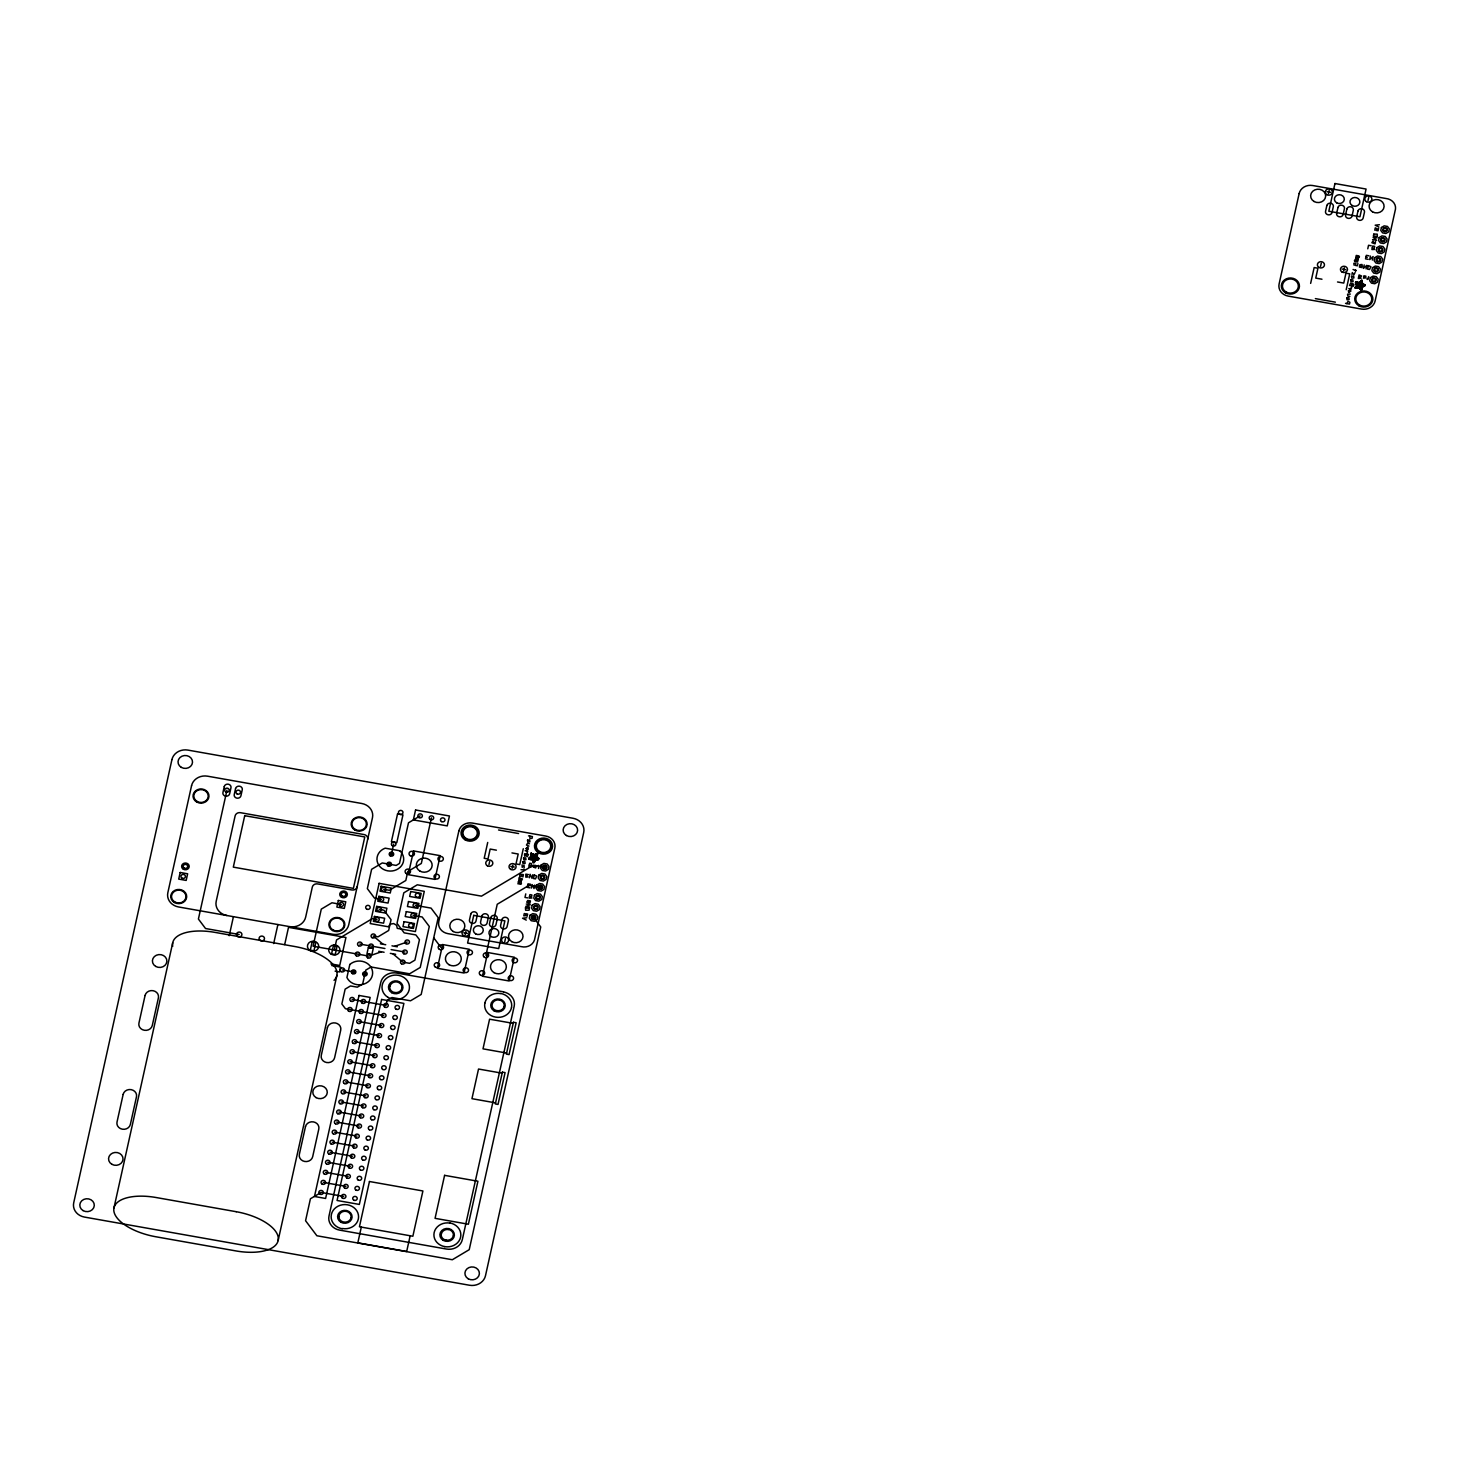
<?xml version="1.0" encoding="UTF-8"?>
<svg xmlns="http://www.w3.org/2000/svg" width="1469" height="1469" viewBox="0 0 1469 1469"><rect width="100%" height="100%" fill="white"/><g stroke="black" fill="none" stroke-linecap="round" stroke-linejoin="round"><path stroke-width="1.5" d="M338.898 1216.791L339.027 1215.689A6.06 5.38 0.4 0 1 346.151 1211.356M389.891 986.195L389.762 987.297A5.913 5.27 0.4 0 0 393.453 992.218L394.647 992.53M528.748 859.236L529.189 858.061L529.097 859.292M529.832 857.529L529.262 859.328L529.942 857.4M530.254 857.198L529.593 859.383L530.327 857.143M530.695 854.352L530.952 853.177L530.658 854.205M529.942 859.438L530.658 856.978L529.832 859.42M530.915 855.729L531.282 853.25M531.227 856.831L530.438 859.53L531.319 856.831M531.301 856.409L531.925 853.581M531.594 856.666L532.237 853.746M531.925 856.849L532.421 853.82M532.88 854.058L531.668 859.585L532.898 854.058L532.219 857.786M532.311 858.208L532.219 859.402M532.421 859.292L532.659 858.171M533.155 856.041L533.504 854.444L533.339 856.207M533.449 856.298L533.798 854.756M533.945 858.061L534.716 854.572M533.339 862.321L533.981 859.42M535.267 856.06L535.708 854.04L534.936 856.17M534.404 862.211L535.285 858.263M535.487 857.749L536.295 853.801M535.285 859.181L534.606 861.899M535.726 859.549L537.066 853.471L535.102 861.109M536.919 856.519L537.599 853.452M537.764 857.419L537.232 859.787L537.801 857.437M538.499 858.08L538.131 859.696L538.664 858.227M1355.501 282.838L1355.41 282.672M1355.758 283.315L1356.071 281.919L1355.832 283.499M1355.997 283.774L1356.401 281.975M1356.254 284.233L1356.732 282.03M1355.758 286.584L1355.373 288.255L1356.254 285.831M1356.493 285.592L1356.438 288.163M1356.677 284.711L1357.246 282.121M1357.154 288.071L1358.403 282.434M1358.733 282.617L1357.356 288.053L1358.88 282.727M1358.072 287.906L1358.439 286.29L1357.999 287.924M1359.174 283.076L1358.917 284.178L1359.027 282.874M1358.623 286.253L1358.274 287.832L1358.843 286.161M1358.494 285.72L1360.019 281.607M1359.798 281.846L1359.082 284.288L1359.615 282.03M1360.496 283.462L1361.102 280.744L1360.202 283.756M1359.963 285.739L1360.423 284.582L1359.431 288.493M1359.798 288.879L1360.9 285.5M1360.643 285.059L1361.708 280.304L1360.551 286.29M1361.726 284.141L1362.296 281.387M1361.579 286.382L1361.781 285.463M1361.708 285.059L1362.112 283.994M1362.479 283.921L1361.102 290.146L1362.644 283.903M1362.002 286.859L1361.267 290.219L1362.957 283.939M1363.507 286.547L1364.003 284.325L1363.654 286.492M113.958 1207.94L172.718 942.786M226.96 790.175L198.407 919.043L205.531 928.518L239.19 934.486M229.219 935.698L233.424 916.674M273.675 943.575L277.898 924.552M284.692 944.567L288.512 927.343L345.931 937.497L339.725 965.482L330.892 963.921M334.326 949.984L336.548 939.94L372.355 918.621L376.982 919.447M278.137 1240.534L336.897 975.379M391.452 854.15L393.674 844.087M431.427 817.866L421.328 863.46L407.794 871.521L405.811 880.5L389.358 890.287L383.666 889.278M361.319 1227.111L357.83 1242.847L406.674 1251.496L410.163 1235.76M465.214 934.688L465.912 931.548M487.708 842.453L484.201 858.282L487.983 858.961L490.169 849.064L496.393 850.165M488.938 864.708L489.636 861.568M485.927 955.291L497.238 904.261L529.042 885.33L540.28 887.313M512.204 868.308L512.901 865.168M511.487 1007.624L511.469 1007.716A13.478 11.991 0.4 0 1 495.641 1017.136L495.494 1017.117A13.478 11.991 0.4 0 1 484.899 1002.996L484.899 1002.923M523.276 848.751L519.769 864.58L516.005 863.919L518.19 854.022L511.965 852.92M504.748 941.684L505.446 938.544M522.064 864.874L522.211 867.334L524.047 865.223L524.176 867.683M525.645 848.733L528.014 847.319L528.271 849.211L526.82 849.559L527.353 847.209M529.813 836.1L529.942 838.56L532.053 838.322L532.439 836.577L528.491 835.861M526.122 855.876L527.298 856.702L528.491 854.462L524.525 853.764L524.672 856.225L526.508 854.113M523.625 870.217L523.882 869.042M527.463 852.901L526.526 850.918M522.891 877.011L523.423 874.661L521.44 874.312L521.715 876.185L519.604 876.424L520.118 874.092M528.73 858.41L529.171 858.061M528.913 859.255L529.556 857.731M530.786 855.087L531.135 853.195L530.933 855.821M530.144 859.475L531.007 856.868M531.521 853.36L531.374 856.519M530.731 859.585L532.09 853.654M531.043 859.604L532.366 853.801M531.356 859.622L532.714 853.966M532.421 860.43L532.861 858.135M532.623 860.944L533.284 857.951M533.596 856.5L533.706 854.646M532.843 861.367L533.945 854.995M525.773 893.886L524.984 897.412L527.628 897.871M529.336 877.801L530.107 874.275L531.962 878.278L532.751 874.753M533.045 861.789L534.624 854.627M533.265 862.211L533.688 858.998M534.165 858.171L535.01 854.334M533.504 862.615L535.102 856.758M534.551 856.519L535.322 854.187M533.798 862.744L534.845 858.061M534.936 857.602L536.056 853.893M534.147 862.615L535.138 858.227M535.781 857.896L536.736 853.599M536.001 859.696L537.415 853.397L536.112 859.714M536.35 859.769L537.287 857.143M537.121 856.243L537.727 853.544M536.956 859.806L537.525 857.272M531.374 888.084L532.164 884.577L534.018 888.561L534.789 885.036M537.599 859.751L538.076 857.676M528.84 901.856L528.583 903.031L526.728 902.095L527.775 900.46L530.419 900.919L529.887 903.27M537.929 859.714L538.333 857.914M538.554 859.659L538.958 858.502M527.077 916.399L527.61 914.067L525.627 913.7L525.884 915.591L523.79 915.83L524.304 913.479M538.535 865.406L538.535 868.473M1328.49 193.596L1329.17 190.456M1310.642 283.388L1314.149 267.56L1317.932 268.221L1315.747 278.118L1321.971 279.22M1320.576 266.366L1321.274 263.226M1343.621 270.975L1344.319 267.835M1346.21 289.687L1349.717 273.858L1345.953 273.179L1343.749 283.076L1337.524 281.975M1368.006 200.592L1368.704 197.452M1348.395 290.495L1348.652 292.386L1351.021 290.972L1349.827 290.146L1349.313 292.496M1351.957 274.372L1352.343 272.61L1353.941 274.721L1355.116 272.481M1346.853 303.606L1348.028 301.365L1349.882 302.302L1349.497 304.065L1345.531 303.367M1351.48 285.831L1352.655 283.59L1353.849 284.417L1353.463 286.18L1349.497 285.482L1350.672 283.242L1351.866 284.068M1351.847 287.263L1350.14 288.787M1355.428 271.141L1355.685 269.965M1357.907 263.428L1357.393 265.779L1355.41 265.43L1355.942 263.08L1353.83 263.318L1354.087 265.191M1355.63 283.095L1355.74 281.864M1355.446 287.043L1355.116 288.181L1355.814 286.437M1356.052 283.921L1356.915 282.066L1356.548 284.6M1356.805 284.821L1357.429 282.158M1357.062 284.949L1357.613 282.195M1356.383 288.163L1357.815 282.232L1356.713 288.126M1357.044 288.089L1358.586 282.525M1357.687 288.016L1358.788 284.784M1358.715 287.575L1360.404 281.295M1359.211 288.126L1360.79 280.965M1364.205 264.879L1363.416 268.405L1366.831 265.356L1366.06 268.882M1367.768 248.812L1368.539 245.286L1371.183 245.745M1359.688 288.769L1359.927 286.29M1360.331 285.849L1361.543 280.359M1360.753 285.463L1360.459 289.54M1360.845 285.004L1361.965 280.34M1360.716 289.779L1361.598 285.519M1360.955 290.017L1362.406 282.232M1361.598 290.183L1362.204 287.428M1362.369 286.675L1363.177 283.994M1362.681 286.694L1363.379 284.031M1362.993 286.657L1363.82 284.252L1363.324 286.602M1370.467 256.065L1369.696 259.591L1373.111 256.542L1372.34 260.068M1364.003 286.345L1364.701 284.655M1373.992 242.477L1372.946 241.063L1371.881 242.716L1375.057 243.872L1375.572 241.54M1378.583 228.429L1378.051 230.78L1376.086 230.431L1377.132 228.778L1375.278 227.842L1374.764 230.192M1367.419 279.477L1368.722 276.649M1355.74 257.791L1359.431 256.598L1358.366 258.25L1355.74 257.791L1356.254 255.441L1358.898 255.9M420.134 815.864L408.492 822.805L399.476 863.441L396.171 865.425L382.271 862.964L371.62 869.299L367.342 888.616L374.485 898.11L381.444 899.34M1374.286 248.132L1374.672 246.37L1372.707 246.021L1371.917 249.546L1374.69 249.418L1372.303 247.784M1354.914 261.482L1358.072 259.609L1357.558 261.959L1354.381 260.784L1355.428 259.132L1358.072 259.609M1362.02 267.56L1359.394 267.083L1359.908 264.732L1362.02 264.493L1362.277 266.385L1360.973 266.146M1360.68 277.053L1361.598 276.007L1359.082 274.942L1358.311 278.467L1361.065 278.357L1358.696 276.705M520.981 869.74L524.415 869.74M531.264 865.351L531.649 863.588L529.685 863.239L528.895 866.765L531.668 866.637L529.281 865.002M519.292 877.783L518.777 880.133L521.422 880.592L522.468 878.958L519.292 877.783L521.422 880.592M518.484 881.492L517.951 883.842L521.385 883.824L521.109 881.951L518.484 881.492L520.595 884.301M531.521 896.733L531.907 894.97L529.923 894.621L529.152 898.147L531.925 898.018L529.538 896.384M394.647 946.311L407.188 941.996M381.407 951.783L368.848 956.099L313.081 946.22L321.289 909.127L331.939 902.774L341.322 904.445M1327.058 191.723L1330.602 192.347M1379.391 224.72L1375.186 225.198L1378.877 227.071M1377.059 237.941L1373.093 237.243L1376.545 240.292L1372.579 239.594M1368.943 255.808L1366.317 255.331L1365.527 258.856L1368.172 259.334M1365.931 257.093L1367.235 257.332M1356.218 270.663L1353.041 269.488M1342.207 269.084L1345.733 269.708M1365.619 277.329L1363.636 276.98L1363.911 275.805L1365.876 276.154L1365.491 277.916L1363.379 278.155M1366.886 278.779L1368.208 279M1348.817 288.567L1351.462 289.026M1350.342 294.075L1347.569 294.204L1347.844 296.077L1349.809 296.426M1315.361 298.611L1335.358 302.155M498.56 829.985L518.575 833.529M529.483 843.739L527.518 843.39L526.453 845.042L528.969 846.089M525.204 850.68L527.848 851.139M544.724 867.206L533.431 865.204L481.483 896.145L417.306 884.797L403.791 892.84L397.016 923.358L404.159 932.852L415.874 934.927L419.455 939.683L414.919 960.138L409.594 963.315L402.745 962.103L392.976 953.84M535.965 866.783L533.192 866.912L535.689 867.959L535.561 865.498M510.79 866.416L514.315 867.041M526.875 875.542L527.94 876.938L525.829 877.177L525.829 874.128L528.454 874.606M530.64 884.301L527.995 883.824L527.224 887.349L529.85 887.827M527.61 885.587L528.932 885.825M526.288 904.041L530.254 904.739L525.773 906.391L529.74 907.089M526.783 917.758L522.56 918.235L526.269 920.108M415.323 905.326L431.06 908.117L438.203 917.611L421.181 994.458L410.53 1000.793L391.984 997.524L387.1 1000.426L385.98 1005.439L352.101 999.453M379.204 909.384L383.923 910.229L391.066 919.704L388.661 930.483L378.029 936.836L373.31 935.992L383.078 944.273M413.101 915.389L422.172 916.987L429.297 926.48L420.226 967.465L409.576 973.8L371.069 966.988L365.744 970.146L362.678 984.01L357.353 987.168L350.467 985.956L345.142 989.133L341.855 1003.97L345.435 1008.707L383.758 1015.501M463.8 932.797L467.326 933.421M380.416 943.796L385.741 944.732M391.966 945.834L397.309 946.789M359.795 944.053L384.915 948.497M391.14 949.598L404.967 952.041M378.745 951.306L384.088 952.261M390.313 953.363L395.638 954.299M503.5 991.814L396.593 973.029A13.478 11.991 0.4 0 0 380.765 982.449L329.001 1216.038A13.478 11.991 0.4 0 0 339.614 1230.122L446.484 1249.054A13.478 11.991 0.4 0 0 462.313 1239.634L514.223 1006.081A13.717 12.211 0.4 0 0 503.463 991.924M500.745 993.448L500.837 993.466A13.717 12.211 0.4 0 1 511.506 1007.587M331.737 965.555L340.624 967.135L339.559 971.945L335.116 971.156M342.314 969.926L353.607 971.927M513.195 1023.36L489.581 1019.192L483.007 1048.848L506.621 1053.034M358.95 1021.543L381.536 1025.546M356.71 1031.605L379.314 1035.608M354.488 1041.65L377.074 1045.653M502.141 1073.196L478.527 1069.028L471.953 1098.683L495.567 1102.87M352.266 1051.712L374.852 1055.697M350.026 1061.756L372.63 1065.759M347.804 1071.819L370.39 1075.804M345.582 1081.863L368.168 1085.866M343.342 1091.908L365.946 1095.911M341.12 1101.97L363.706 1105.973M338.898 1112.015L361.484 1116.018M336.676 1122.077L359.262 1126.062M334.436 1132.122L357.022 1136.125M332.214 1142.184L354.8 1146.169M329.992 1152.229L352.578 1156.232M327.752 1162.273L350.356 1166.276M325.53 1172.335L348.116 1176.338M323.309 1182.38L345.894 1186.383M343.673 1196.427L321.068 1192.442L310.418 1198.777L305.57 1220.721L316.882 1235.76L452.323 1259.741L469.217 1249.678L540.739 926.957L533.596 917.464M342.35 1228.506L342.442 1228.525A13.478 11.991 0.4 0 0 358.307 1219.105L358.344 1219.013A13.717 12.211 0.4 0 0 347.382 1204.782A13.717 12.211 0.4 0 0 331.388 1214.477A13.717 12.211 0.4 0 0 342.204 1228.782M444.648 1246.612L444.74 1246.63A13.478 11.991 0.4 0 0 460.605 1237.21L460.623 1237.118A13.717 12.211 0.4 0 0 450.028 1222.961M496.944 1010.635L495.732 1010.305A5.913 5.27 0.4 0 1 492.042 1005.402L492.17 1004.3A6.06 5.38 0.4 0 1 499.295 999.967M446.08 1240.13L444.887 1239.799M433.722 937.828L440.865 947.303M289.687 926.645A13.607 12.101 0.4 0 0 305.662 917.133L312.309 887.092A4.536 4.04 0.4 0 1 317.635 883.916L351.844 889.975A4.536 4.04 0.4 0 0 357.151 886.799M226.905 915.518A13.607 12.101 0.4 0 1 216.2 901.287L235.132 815.846A4.536 4.04 0.4 0 1 240.457 812.688L364.11 834.576A4.536 4.04 0.4 0 1 367.691 839.313M334.051 980.337A43.06 19.262 12.5 0 0 294.957 946.55L214.915 932.374A43.06 19.262 12.5 0 0 172.699 946.311M401.882 988.306A6.06 5.38 0.4 0 1 394.794 992.53M390.001 986.176A6.06 5.38 0.4 0 1 397.089 981.953A6.317 5.619 0.4 0 1 401.937 988.196M453.315 1235.906A6.06 5.38 0.4 0 1 446.227 1240.13M448.522 1229.553A6.06 5.38 0.4 0 0 441.435 1233.776L441.196 1234.896A5.913 5.27 0.4 0 0 444.868 1239.818M448.596 1229.461A6.317 5.619 0.4 0 1 453.352 1235.796M346.298 1211.356A6.317 5.619 0.4 0 1 351.073 1217.691M338.898 1216.791A5.913 5.27 0.4 0 0 342.589 1221.712L343.801 1222.024A6.06 5.38 0.4 0 0 351.018 1217.801M499.442 999.967A6.317 5.619 0.4 0 1 504.216 1006.302M504.161 1006.412A6.06 5.38 0.4 0 1 497.073 1010.635M484.899 1002.996A13.478 11.991 0.4 0 1 500.709 993.577M444.776 1246.63A13.478 11.991 0.4 0 1 434.163 1232.528A13.478 11.991 0.4 0 1 449.991 1223.108M533.192 854.223L532.421 857.694L533.174 854.205M1362.185 280.597L1361.212 284.968L1362.167 280.524M1365.087 284.857L1364.848 286.014L1364.995 284.821M171.928 759.602L73.707 1202.836A13.607 12.101 0.4 0 0 84.412 1217.066L469.511 1285.246A13.607 12.101 0.4 0 0 485.486 1275.735L583.707 832.482A13.607 12.101 0.4 0 0 573.002 818.251L187.885 750.09A13.607 12.101 0.4 0 0 171.928 759.602M123.157 1094.387L117.006 1122.077A6.794 6.06 0.4 0 0 122.368 1129.202A6.794 6.06 0.4 0 0 130.355 1124.446L136.488 1096.737A6.794 6.06 0.4 0 0 131.145 1089.631A6.794 6.06 0.4 0 0 123.157 1094.387M145.082 995.449L138.931 1023.14A6.794 6.06 0.4 0 0 144.293 1030.265A6.794 6.06 0.4 0 0 152.28 1025.509L158.413 997.8A6.794 6.06 0.4 0 0 153.07 990.694A6.794 6.06 0.4 0 0 145.082 995.449M191.558 785.695L167.833 892.73A13.607 12.101 0.4 0 0 178.539 906.961L332.784 934.266A13.607 12.101 0.4 0 0 348.741 924.754L372.465 817.719A13.607 12.101 0.4 0 0 361.76 803.488L207.533 776.183A13.607 12.101 0.4 0 0 191.558 785.695M180.191 872.476L178.722 879.105L186.177 880.427L187.646 873.798L180.191 872.476M224.261 786.594L222.939 792.562A3.415 3.048 0.4 0 0 225.638 796.143A3.415 3.048 0.4 0 0 229.641 793.756L230.964 787.788A3.415 3.048 0.4 0 0 228.283 784.207A3.415 3.048 0.4 0 0 224.261 786.594M235.554 788.596L234.232 794.564A3.415 3.048 0.4 0 0 236.931 798.144A3.415 3.048 0.4 0 0 240.934 795.757L242.256 789.789A3.415 3.048 0.4 0 0 239.576 786.209A3.415 3.048 0.4 0 0 235.554 788.596M244.717 815.681L233.314 867.132L353.386 888.378L364.789 836.944L244.717 815.681M312.199 941.647L310.308 950.168L313.962 950.81L315.835 942.29L312.199 941.647M338.329 900.46L336.86 907.089L344.315 908.411L345.784 901.782L338.329 900.46M333.445 945.412L331.572 953.932L335.207 954.575L337.099 946.054L333.445 945.412M305.479 1126.65L299.345 1154.359A6.794 6.06 0.4 0 0 304.689 1161.465A6.794 6.06 0.4 0 0 312.677 1156.709L318.81 1129.018A6.794 6.06 0.4 0 0 313.466 1121.894A6.794 6.06 0.4 0 0 305.479 1126.65M327.403 1027.712L321.27 1055.421A6.794 6.06 0.4 0 0 326.614 1062.528A6.794 6.06 0.4 0 0 334.601 1057.772L340.735 1030.081A6.794 6.06 0.4 0 0 335.391 1022.957A6.794 6.06 0.4 0 0 327.403 1027.712M349.806 964.49L346.923 977.509A13.368 11.899 0.4 0 0 365.965 983.238A13.368 11.899 0.4 0 0 369.857 965.684A13.368 11.899 0.4 0 0 349.806 964.49M352.725 970.734L352.285 972.717L354.506 973.121L354.947 971.138L352.725 970.734M379.112 883.346L370.206 923.56L388.312 926.774L390.221 924.148L393.674 923.579L396.612 925.286L397.254 928.353L415.378 931.566L424.284 891.352L379.112 883.346M374.43 916.436L373.346 921.357L383.574 923.175L384.658 918.235L374.43 916.436M376.67 906.373L375.568 911.313L385.796 913.112L386.898 908.191L376.67 906.373M378.892 896.329L377.79 901.25L388.036 903.068L389.12 898.128L378.892 896.329M381.114 886.266L380.03 891.206L390.258 893.005L391.342 888.084L381.114 886.266M397.548 813.936L391.415 841.627L396.814 842.582L402.965 814.891L397.548 813.936M368.333 947.615L366.975 953.712L371.877 954.575L373.236 948.478L368.333 947.615M359.024 995.449L314.476 1196.482L325.604 1198.465L370.151 997.414L359.024 995.449M364.018 972.735L363.577 974.718L365.799 975.104L366.24 973.139L364.018 972.735M388.33 863.001L387.889 864.984L390.111 865.388L390.552 863.405L388.33 863.001M390.552 852.956L390.111 854.94L392.352 855.325L392.774 853.342L390.552 852.956M415.562 809.988L413.358 819.904L447.255 825.89L449.441 815.993L415.562 809.988M413.505 850.937L408.253 874.679L434.934 879.398L440.186 855.656L413.505 850.937M381.609 999.453L337.062 1200.485L359.336 1204.433L403.883 1003.4L381.609 999.453M404.067 921.669L402.965 926.608L413.413 928.445L414.497 923.524L404.067 921.669M406.289 911.625L405.187 916.546L415.635 918.4L416.737 913.461L406.289 911.625M408.511 901.562L407.427 906.502L417.857 908.338L418.959 903.417L408.511 901.562M410.751 891.518L409.649 896.439L420.097 898.293L421.181 893.372L410.751 891.518M369.453 1181.517L359.428 1226.78L412.862 1236.237L422.907 1190.973L369.453 1181.517M458.824 831.105L438.772 921.577A11.513 10.246 0.4 0 0 447.843 933.623L521.256 946.624A10.687 9.512 0.4 0 0 534.441 940.087L554.823 848.109A11.513 10.246 0.4 0 0 545.77 836.045L472.339 823.062A11.513 10.246 0.4 0 0 458.824 831.105M442.628 944.549L437.376 968.291L464.057 973.011L469.309 949.268L442.628 944.549M470.759 914.14L469.492 919.906A3.305 2.938 0.4 0 0 472.082 923.377A3.305 2.938 0.4 0 0 475.974 921.063L477.241 915.297A3.305 2.938 0.4 0 0 474.652 911.827A3.305 2.938 0.4 0 0 470.759 914.14M473.734 915.352L467.601 943.061L498.726 948.57L504.877 920.861L473.734 915.352M481.887 916.105L480.602 921.889A3.305 2.938 0.4 0 0 483.209 925.341A3.305 2.938 0.4 0 0 487.084 923.028L488.369 917.262A3.305 2.938 0.4 0 0 485.762 913.791A3.305 2.938 0.4 0 0 481.887 916.105M490.775 917.684L489.508 923.45A3.305 2.938 0.4 0 0 492.097 926.921A3.305 2.938 0.4 0 0 495.989 924.607L497.257 918.841A3.305 2.938 0.4 0 0 494.667 915.371A3.305 2.938 0.4 0 0 490.775 917.684M487.69 952.518L482.438 976.261L509.119 980.98L514.389 957.237L487.69 952.518M444.593 1175.347L435.063 1218.334L468.391 1224.228L477.921 1181.241L444.593 1175.347M501.902 919.649L500.617 925.415A3.305 2.938 0.4 0 0 503.224 928.885A3.305 2.938 0.4 0 0 507.099 926.572L508.384 920.806A3.305 2.938 0.4 0 0 505.777 917.335A3.305 2.938 0.4 0 0 501.902 919.649M522.762 861.752L523.019 863.625L525.131 863.386L524.855 861.513L522.762 861.752M523.57 858.061L523.845 859.934L525.957 859.696L525.682 857.823L523.57 858.061M527.536 840.158L527.812 842.031L529.923 841.792L529.648 839.919L527.536 840.158M525.48 907.75L525.608 910.211L529.042 910.211L529.428 908.448L525.48 907.75M534.275 875.01L533.486 878.535L535.469 878.884L536.773 876.075L534.275 875.01M529.96 915.316L529.317 918.235L531.172 920.696L534.441 921.283L537.213 919.631L537.874 916.711L536.001 914.232L532.733 913.663L529.96 915.316M532.182 905.253L531.539 908.173L533.394 910.651L536.681 911.221L539.454 909.568L540.096 906.667L538.242 904.188L534.955 903.6L532.182 905.253M534.422 895.209L533.761 898.128L535.634 900.589L538.903 901.176L541.675 899.524L542.318 896.604L540.463 894.144L537.195 893.556L534.422 895.209M536.644 885.164L536.001 888.066L537.856 890.545L541.125 891.114L543.897 889.479L544.558 886.56L542.685 884.081L539.417 883.512L536.644 885.164M538.866 875.102L538.223 878.021L540.078 880.482L543.365 881.069L546.137 879.417L546.78 876.497L544.926 874.037L541.639 873.449L538.866 875.102M541.106 865.057L540.445 867.959L542.318 870.438L545.587 871.025L548.359 869.373L549.002 866.453L547.147 863.974L543.879 863.405L541.106 865.057M532.457 915.958L531.907 918.474L534.716 918.97L535.285 916.454L532.457 915.958M534.679 905.914L534.128 908.43L536.956 908.925L537.507 906.41L534.679 905.914M536.919 895.851L536.35 898.367L539.178 898.863L539.729 896.365L536.919 895.851M539.141 885.807L538.59 888.323L541.4 888.818L541.969 886.303L539.141 885.807M541.363 875.763L540.812 878.26L543.64 878.774L544.191 876.258L541.363 875.763M543.603 865.7L543.034 868.216L545.862 868.712L546.413 866.196L543.603 865.7M502.38 1072.131L495.328 1103.954L498.028 1104.431L505.079 1072.609L502.38 1072.131M513.434 1022.277L506.383 1054.118L509.082 1054.595L516.133 1022.755L513.434 1022.277M1299.147 193.559L1279.095 284.031A11.513 10.246 0.4 0 0 1288.166 296.095L1361.579 309.078A11.513 10.246 0.4 0 0 1375.113 301.035L1395.495 209.057A10.687 9.512 0.4 0 0 1386.093 198.517L1312.662 185.516A11.513 10.246 0.4 0 0 1299.147 193.559M1326.819 205.568L1325.552 211.334A3.305 2.938 0.4 0 0 1328.16 214.805A3.305 2.938 0.4 0 0 1332.034 212.491L1333.319 206.725A3.305 2.938 0.4 0 0 1330.712 203.255A3.305 2.938 0.4 0 0 1326.819 205.568M1334.954 183.533L1328.821 211.242L1359.945 216.751L1366.078 189.042L1334.954 183.533M1337.947 207.533L1336.661 213.299A3.305 2.938 0.4 0 0 1339.269 216.769A3.305 2.938 0.4 0 0 1343.143 214.456L1344.429 208.69A3.305 2.938 0.4 0 0 1341.821 205.219A3.305 2.938 0.4 0 0 1337.947 207.533M1346.834 209.112L1345.567 214.878A3.305 2.938 0.4 0 0 1348.156 218.348A3.305 2.938 0.4 0 0 1352.049 216.035L1353.316 210.251A3.305 2.938 0.4 0 0 1350.727 206.798A3.305 2.938 0.4 0 0 1346.834 209.112M1357.962 211.077L1356.677 216.843A3.305 2.938 0.4 0 0 1359.284 220.313A3.305 2.938 0.4 0 0 1363.159 218L1364.444 212.234A3.305 2.938 0.4 0 0 1361.836 208.763A3.305 2.938 0.4 0 0 1357.962 211.077M1346.742 297.913L1347.018 299.786L1349.13 299.547L1348.854 297.674L1346.742 297.913M1350.709 280.01L1350.984 281.883L1353.096 281.644L1352.82 279.771L1350.709 280.01M1351.535 276.301L1351.792 278.192L1353.904 277.953L1353.647 276.08L1351.535 276.301M1373.79 234.122L1373.405 235.885L1377.353 236.582L1377.224 234.122L1373.79 234.122M1368.355 265.632L1367.584 269.139L1369.549 269.488L1370.871 266.679L1368.355 265.632M1370.283 277.77L1369.641 280.689L1371.495 283.15L1374.764 283.737L1377.536 282.085L1378.197 279.165L1376.324 276.705L1373.056 276.117L1370.283 277.77M1372.505 267.725L1371.862 270.627L1373.717 273.105L1377.004 273.675L1379.777 272.022L1380.419 269.121L1378.565 266.642L1375.278 266.073L1372.505 267.725M1374.745 257.663L1374.084 260.582L1375.957 263.043L1379.226 263.63L1381.998 261.978L1382.641 259.058L1380.787 256.598L1377.518 256.01L1374.745 257.663M1376.967 247.618L1376.324 250.52L1378.179 252.999L1381.448 253.586L1384.22 251.933L1384.863 249.014L1383.008 246.535L1379.74 245.966L1376.967 247.618M1379.189 237.556L1378.546 240.475L1380.401 242.954L1383.688 243.523L1386.461 241.871L1387.103 238.951L1385.249 236.491L1381.962 235.903L1379.189 237.556M1381.429 227.511L1380.768 230.431L1382.641 232.892L1385.91 233.479L1388.682 231.827L1389.325 228.907L1387.47 226.446L1384.202 225.859L1381.429 227.511M1372.781 278.412L1372.23 280.928L1375.039 281.424L1375.608 278.926L1372.781 278.412M1375.002 268.368L1374.451 270.884L1377.279 271.379L1377.83 268.864L1375.002 268.368M1377.243 258.324L1376.673 260.821L1379.501 261.335L1380.052 258.819L1377.243 258.324M1379.464 248.261L1378.914 250.777L1381.723 251.272L1382.292 248.757L1379.464 248.261M1381.686 238.217L1381.135 240.732L1383.963 241.228L1384.514 238.713L1381.686 238.217M1383.927 228.154L1383.357 230.67L1386.185 231.166L1386.736 228.668L1383.927 228.154M399.788 850.771L385.172 848.182A13.368 11.899 0.4 0 0 378.763 865.131A13.368 11.899 0.4 0 0 398.485 868.62A13.368 11.899 0.4 0 0 399.788 850.771M236.215 1211.705L156.155 1197.529A43.06 19.262 12.5 0 0 113.774 1209.666A43.06 19.262 12.5 0 0 155.879 1236.769L235.94 1250.927A43.06 19.262 12.5 0 0 278.32 1238.789A43.06 19.262 12.5 0 0 236.215 1211.705M1336.661 202.814A4.958 4.407 0.4 0 0 1344.3 199.362A4.958 4.407 0.4 0 0 1337.102 195.193A4.958 4.407 0.4 0 0 1336.661 202.814M1352.233 205.568A4.958 4.407 0.4 0 0 1359.872 202.116A4.958 4.407 0.4 0 0 1352.674 197.948A4.958 4.407 0.4 0 0 1352.233 205.568M1366.427 201.675A3.544 3.158 0.4 0 0 1371.899 199.196A3.544 3.158 0.4 0 0 1366.758 196.222A3.544 3.158 0.4 0 0 1366.427 201.675M1326.893 194.679A3.544 3.158 0.4 0 0 1332.365 192.2A3.544 3.158 0.4 0 0 1327.223 189.226A3.544 3.158 0.4 0 0 1326.893 194.679M1318.997 267.45A3.544 3.158 0.4 0 0 1324.469 264.971A3.544 3.158 0.4 0 0 1319.309 261.996A3.544 3.158 0.4 0 0 1318.997 267.45M1342.042 272.04A3.544 3.158 0.4 0 0 1347.495 269.562A3.544 3.158 0.4 0 0 1342.354 266.587A3.544 3.158 0.4 0 0 1342.042 272.04M1286.054 291.982A7.969 7.088 0.4 0 0 1298.357 286.418A7.969 7.088 0.4 0 0 1286.771 279.716A7.969 7.088 0.4 0 0 1286.054 291.982M1285.467 292.79A9.071 8.061 0.4 0 0 1299.441 286.473A9.071 8.061 0.4 0 0 1286.275 278.835A9.071 8.061 0.4 0 0 1285.467 292.79M1359.468 304.983A7.969 7.088 0.4 0 0 1371.771 299.419A7.969 7.088 0.4 0 0 1360.184 292.698A7.969 7.088 0.4 0 0 1359.468 304.983M1358.88 305.791A9.071 8.061 0.4 0 0 1372.872 299.456A9.071 8.061 0.4 0 0 1359.688 291.835A9.071 8.061 0.4 0 0 1358.88 305.791M1372.505 211.83A7.51 6.684 0.4 0 0 1384.092 206.596A7.51 6.684 0.4 0 0 1373.166 200.261A7.51 6.684 0.4 0 0 1372.505 211.83M1314.057 201.492A7.51 6.684 0.4 0 0 1325.662 196.24A7.51 6.684 0.4 0 0 1314.737 189.923A7.51 6.684 0.4 0 0 1314.057 201.492M1372.689 281.626A2.259 2.02 0.4 0 0 1376.178 280.028A2.259 2.02 0.4 0 0 1372.891 278.118A2.259 2.02 0.4 0 0 1372.689 281.626M1374.911 271.563A2.259 2.02 0.4 0 0 1378.399 269.984A2.259 2.02 0.4 0 0 1375.113 268.074A2.259 2.02 0.4 0 0 1374.911 271.563M1377.132 261.519A2.259 2.02 0.4 0 0 1380.64 259.921A2.259 2.02 0.4 0 0 1377.334 258.03A2.259 2.02 0.4 0 0 1377.132 261.519M1379.354 251.456A2.259 2.02 0.4 0 0 1382.862 249.877A2.259 2.02 0.4 0 0 1379.575 247.967A2.259 2.02 0.4 0 0 1379.354 251.456M1381.594 241.412A2.259 2.02 0.4 0 0 1385.083 239.833A2.259 2.02 0.4 0 0 1381.796 237.923A2.259 2.02 0.4 0 0 1381.594 241.412M1383.816 231.349A2.259 2.02 0.4 0 0 1387.305 229.77A2.259 2.02 0.4 0 0 1384.018 227.86A2.259 2.02 0.4 0 0 1383.816 231.349M363.669 975.618A2.259 2.02 0.4 0 0 367.177 974.039A2.259 2.02 0.4 0 0 363.871 972.129A2.259 2.02 0.4 0 0 363.669 975.618M341.083 971.615A2.259 2.02 0.4 0 0 344.572 970.036A2.259 2.02 0.4 0 0 341.285 968.126A2.259 2.02 0.4 0 0 341.083 971.615M352.376 973.616A2.259 2.02 0.4 0 0 355.865 972.037A2.259 2.02 0.4 0 0 352.578 970.128A2.259 2.02 0.4 0 0 352.376 973.616M366.681 909.072A2.259 2.02 0.4 0 0 370.17 907.493A2.259 2.02 0.4 0 0 366.883 905.583A2.259 2.02 0.4 0 0 366.681 909.072M356.324 955.786A2.259 2.02 0.4 0 0 359.832 954.207A2.259 2.02 0.4 0 0 356.526 952.298A2.259 2.02 0.4 0 0 356.324 955.786M358.546 945.742A2.259 2.02 0.4 0 0 362.053 944.163A2.259 2.02 0.4 0 0 358.767 942.253A2.259 2.02 0.4 0 0 358.546 945.742M369.857 947.744A2.259 2.02 0.4 0 0 373.346 946.165A2.259 2.02 0.4 0 0 370.059 944.255A2.259 2.02 0.4 0 0 369.857 947.744M439.378 949.341A2.718 2.424 0.4 0 0 443.583 947.45A2.718 2.424 0.4 0 0 439.635 945.155A2.718 2.424 0.4 0 0 439.378 949.341M435.43 967.153A2.718 2.424 0.4 0 0 439.635 965.243A2.718 2.424 0.4 0 0 435.687 962.966A2.718 2.424 0.4 0 0 435.43 967.153M484.458 957.311A2.718 2.424 0.4 0 0 488.644 955.419A2.718 2.424 0.4 0 0 484.697 953.124A2.718 2.424 0.4 0 0 484.458 957.311M480.51 975.122A2.718 2.424 0.4 0 0 484.697 973.231A2.718 2.424 0.4 0 0 480.749 970.936A2.718 2.424 0.4 0 0 480.51 975.122M513.36 962.434A2.718 2.424 0.4 0 0 517.547 960.542A2.718 2.424 0.4 0 0 513.599 958.247A2.718 2.424 0.4 0 0 513.36 962.434M509.412 980.245A2.718 2.424 0.4 0 0 513.599 978.336A2.718 2.424 0.4 0 0 509.651 976.059A2.718 2.424 0.4 0 0 509.412 980.245M468.207 1278.783A7.253 6.464 0.4 0 0 479.39 1273.715A7.253 6.464 0.4 0 0 468.85 1267.618A7.253 6.464 0.4 0 0 468.207 1278.783M443.179 1240.332A7.253 6.464 0.4 0 0 454.38 1235.264A7.253 6.464 0.4 0 0 443.84 1229.149A7.253 6.464 0.4 0 0 443.179 1240.332M340.9 1222.226A7.253 6.464 0.4 0 0 352.083 1217.158A7.253 6.464 0.4 0 0 341.542 1211.044A7.253 6.464 0.4 0 0 340.9 1222.226M316.092 1097.618A7.253 6.464 0.4 0 0 327.275 1092.569A7.253 6.464 0.4 0 0 316.753 1086.454A7.253 6.464 0.4 0 0 316.092 1097.618M391.746 992.713A7.253 6.464 0.4 0 0 402.947 987.664A7.253 6.464 0.4 0 0 392.407 981.549A7.253 6.464 0.4 0 0 391.746 992.713M494.043 1010.819A7.253 6.464 0.4 0 0 505.226 1005.769A7.253 6.464 0.4 0 0 494.686 999.654A7.253 6.464 0.4 0 0 494.043 1010.819M453.242 931.511A7.51 6.684 0.4 0 0 464.847 926.26A7.51 6.684 0.4 0 0 453.921 919.943A7.51 6.684 0.4 0 0 453.242 931.511M511.818 941.666A7.253 6.464 0.4 0 0 523.019 936.598A7.253 6.464 0.4 0 0 512.479 930.501A7.253 6.464 0.4 0 0 511.818 941.666M566.428 835.53A7.253 6.464 0.4 0 0 577.611 830.481A7.253 6.464 0.4 0 0 567.071 824.366A7.253 6.464 0.4 0 0 566.428 835.53M539.582 851.524A7.253 6.464 0.4 0 0 550.783 846.456A7.253 6.464 0.4 0 0 540.243 840.341A7.253 6.464 0.4 0 0 539.582 851.524M466.169 838.524A7.253 6.464 0.4 0 0 477.352 833.456A7.253 6.464 0.4 0 0 466.83 827.359A7.253 6.464 0.4 0 0 466.169 838.524M332.912 929.95A7.253 6.464 0.4 0 0 344.113 924.882A7.253 6.464 0.4 0 0 333.573 918.786A7.253 6.464 0.4 0 0 332.912 929.95M355.186 829.434A7.253 6.464 0.4 0 0 366.387 824.366A7.253 6.464 0.4 0 0 355.847 818.27A7.253 6.464 0.4 0 0 355.186 829.434M83.09 1210.603A7.253 6.464 0.4 0 0 94.291 1205.553A7.253 6.464 0.4 0 0 83.751 1199.438A7.253 6.464 0.4 0 0 83.09 1210.603M111.846 1164.293A7.253 6.464 0.4 0 0 123.029 1159.225A7.253 6.464 0.4 0 0 112.489 1153.128A7.253 6.464 0.4 0 0 111.846 1164.293M155.696 966.418A7.253 6.464 0.4 0 0 166.878 961.35A7.253 6.464 0.4 0 0 156.338 955.254A7.253 6.464 0.4 0 0 155.696 966.418M174.774 901.966A7.253 6.464 0.4 0 0 185.975 896.898A7.253 6.464 0.4 0 0 175.435 890.802A7.253 6.464 0.4 0 0 174.774 901.966M197.066 801.45A7.253 6.464 0.4 0 0 208.249 796.382A7.253 6.464 0.4 0 0 197.709 790.285A7.253 6.464 0.4 0 0 197.066 801.45M181.311 767.369A7.253 6.464 0.4 0 0 192.512 762.301A7.253 6.464 0.4 0 0 181.972 756.204A7.253 6.464 0.4 0 0 181.311 767.369M237.703 936.506A2.718 2.424 0.4 0 0 241.908 934.615A2.718 2.424 0.4 0 0 237.96 932.319A2.718 2.424 0.4 0 0 237.703 936.506M260.307 940.509A2.718 2.424 0.4 0 0 264.493 938.618A2.718 2.424 0.4 0 0 260.546 936.322A2.718 2.424 0.4 0 0 260.307 940.509M441.49 821.557A2.259 2.02 0.4 0 0 444.978 819.977A2.259 2.02 0.4 0 0 441.692 818.068A2.259 2.02 0.4 0 0 441.49 821.557M430.197 819.555A2.259 2.02 0.4 0 0 433.686 817.976A2.259 2.02 0.4 0 0 430.399 816.066A2.259 2.02 0.4 0 0 430.197 819.555M418.885 817.554A2.259 2.02 0.4 0 0 422.393 815.974A2.259 2.02 0.4 0 0 419.106 814.065A2.259 2.02 0.4 0 0 418.885 817.554M419.914 871.08A7.933 7.07 0.4 0 0 432.143 865.553A7.933 7.07 0.4 0 0 420.611 858.869A7.933 7.07 0.4 0 0 419.914 871.08M350.871 1001.142A2.259 2.02 0.4 0 0 354.36 999.563A2.259 2.02 0.4 0 0 351.073 997.653A2.259 2.02 0.4 0 0 350.871 1001.142M494.098 972.662A7.933 7.07 0.4 0 0 506.328 967.135A7.933 7.07 0.4 0 0 494.796 960.451A7.933 7.07 0.4 0 0 494.098 972.662M449.018 964.692A7.933 7.07 0.4 0 0 461.266 959.147A7.933 7.07 0.4 0 0 449.734 952.481A7.933 7.07 0.4 0 0 449.018 964.692M331.241 954.226A5.674 5.05 0.4 0 0 339.982 950.259A5.674 5.05 0.4 0 0 331.755 945.503A5.674 5.05 0.4 0 0 331.241 954.226M309.996 950.461A5.674 5.05 0.4 0 0 318.736 946.495A5.674 5.05 0.4 0 0 310.492 941.739A5.674 5.05 0.4 0 0 309.996 950.461M475.625 933.843A4.958 4.407 0.4 0 0 483.264 930.373A4.958 4.407 0.4 0 0 476.066 926.223A4.958 4.407 0.4 0 0 475.625 933.843M491.197 936.598A4.958 4.407 0.4 0 0 498.836 933.146A4.958 4.407 0.4 0 0 491.638 928.977A4.958 4.407 0.4 0 0 491.197 936.598M503.169 942.749A3.544 3.158 0.4 0 0 508.641 940.27A3.544 3.158 0.4 0 0 503.481 937.295A3.544 3.158 0.4 0 0 503.169 942.749M463.635 935.753A3.544 3.158 0.4 0 0 469.107 933.274A3.544 3.158 0.4 0 0 463.947 930.299A3.544 3.158 0.4 0 0 463.635 935.753M487.359 865.792A3.544 3.158 0.4 0 0 492.831 863.313A3.544 3.158 0.4 0 0 487.671 860.32A3.544 3.158 0.4 0 0 487.359 865.792M510.624 869.373A3.544 3.158 0.4 0 0 516.096 866.912A3.544 3.158 0.4 0 0 510.937 863.919A3.544 3.158 0.4 0 0 510.624 869.373M465.783 839.056A7.969 7.088 0.4 0 0 478.068 833.492A7.969 7.088 0.4 0 0 466.499 826.79A7.969 7.088 0.4 0 0 465.783 839.056M465.177 839.864A9.071 8.061 0.4 0 0 479.169 833.547A9.071 8.061 0.4 0 0 466.004 825.909A9.071 8.061 0.4 0 0 465.177 839.864M539.196 852.057A7.969 7.088 0.4 0 0 551.499 846.493A7.969 7.088 0.4 0 0 539.913 839.772A7.969 7.088 0.4 0 0 539.196 852.057M538.609 852.865A9.071 8.061 0.4 0 0 552.583 846.53A9.071 8.061 0.4 0 0 539.417 838.909A9.071 8.061 0.4 0 0 538.609 852.865M543.493 868.895A2.259 2.02 0.4 0 0 547.001 867.316A2.259 2.02 0.4 0 0 543.695 865.406A2.259 2.02 0.4 0 0 543.493 868.895M541.271 878.958A2.259 2.02 0.4 0 0 544.76 877.36A2.259 2.02 0.4 0 0 541.473 875.469A2.259 2.02 0.4 0 0 541.271 878.958M539.05 889.002A2.259 2.02 0.4 0 0 542.538 887.423A2.259 2.02 0.4 0 0 539.252 885.513A2.259 2.02 0.4 0 0 539.05 889.002M536.809 899.065A2.259 2.02 0.4 0 0 540.317 897.467A2.259 2.02 0.4 0 0 537.011 895.576A2.259 2.02 0.4 0 0 536.809 899.065M534.587 909.109A2.259 2.02 0.4 0 0 538.076 907.53A2.259 2.02 0.4 0 0 534.789 905.62A2.259 2.02 0.4 0 0 534.587 909.109M532.366 919.153A2.259 2.02 0.4 0 0 535.854 917.574A2.259 2.02 0.4 0 0 532.568 915.664A2.259 2.02 0.4 0 0 532.366 919.153M348.649 1011.186A2.259 2.02 0.4 0 0 352.138 1009.607A2.259 2.02 0.4 0 0 348.851 1007.697A2.259 2.02 0.4 0 0 348.649 1011.186M237.023 793.866A2.259 2.02 0.4 0 0 240.512 792.287A2.259 2.02 0.4 0 0 237.225 790.377A2.259 2.02 0.4 0 0 237.023 793.866M225.712 791.864A2.259 2.02 0.4 0 0 229.219 790.285A2.259 2.02 0.4 0 0 225.914 788.376A2.259 2.02 0.4 0 0 225.712 791.864M184.176 868.087A2.259 2.02 0.4 0 0 187.683 866.508A2.259 2.02 0.4 0 0 184.378 864.598A2.259 2.02 0.4 0 0 184.176 868.087M181.954 878.131A2.259 2.02 0.4 0 0 185.443 876.552A2.259 2.02 0.4 0 0 182.156 874.643A2.259 2.02 0.4 0 0 181.954 878.131M354.8 829.967A7.969 7.088 0.4 0 0 367.103 824.403A7.969 7.088 0.4 0 0 355.516 817.7A7.969 7.088 0.4 0 0 354.8 829.967M196.662 801.982A7.969 7.088 0.4 0 0 208.965 796.418A7.969 7.088 0.4 0 0 197.379 789.716A7.969 7.088 0.4 0 0 196.662 801.982M332.527 930.483A7.969 7.088 0.4 0 0 344.829 924.919A7.969 7.088 0.4 0 0 333.243 918.217A7.969 7.088 0.4 0 0 332.527 930.483M174.389 902.499A7.969 7.088 0.4 0 0 186.692 896.935A7.969 7.088 0.4 0 0 175.105 890.232A7.969 7.088 0.4 0 0 174.389 902.499M183.35 869.226A3.801 3.379 0.4 0 0 189.207 866.581A3.801 3.379 0.4 0 0 183.68 863.386A3.801 3.379 0.4 0 0 183.35 869.226M341.469 897.228A3.801 3.379 0.4 0 0 347.345 894.566A3.801 3.379 0.4 0 0 341.818 891.371A3.801 3.379 0.4 0 0 341.469 897.228M319.838 1194.132A2.259 2.02 0.4 0 0 323.345 1192.553A2.259 2.02 0.4 0 0 320.04 1190.643A2.259 2.02 0.4 0 0 319.838 1194.132M362.164 1003.143A2.259 2.02 0.4 0 0 365.652 1001.546A2.259 2.02 0.4 0 0 362.366 999.654A2.259 2.02 0.4 0 0 362.164 1003.143M359.942 1013.188A2.259 2.02 0.4 0 0 363.431 1011.608A2.259 2.02 0.4 0 0 360.144 1009.699A2.259 2.02 0.4 0 0 359.942 1013.188M401.514 963.793A2.259 2.02 0.4 0 0 405.003 962.213A2.259 2.02 0.4 0 0 401.716 960.304A2.259 2.02 0.4 0 0 401.514 963.793M403.736 953.748A2.259 2.02 0.4 0 0 407.225 952.151A2.259 2.02 0.4 0 0 403.938 950.241A2.259 2.02 0.4 0 0 403.736 953.748M405.958 943.686A2.259 2.02 0.4 0 0 409.465 942.106A2.259 2.02 0.4 0 0 406.16 940.197A2.259 2.02 0.4 0 0 405.958 943.686M372.079 937.681A2.259 2.02 0.4 0 0 375.568 936.102A2.259 2.02 0.4 0 0 372.281 934.192A2.259 2.02 0.4 0 0 372.079 937.681M367.617 957.788A2.259 2.02 0.4 0 0 371.124 956.209A2.259 2.02 0.4 0 0 367.819 954.299A2.259 2.02 0.4 0 0 367.617 957.788M392.443 845.777A2.259 2.02 0.4 0 0 395.932 844.198A2.259 2.02 0.4 0 0 392.645 842.288A2.259 2.02 0.4 0 0 392.443 845.777M390.221 855.839A2.259 2.02 0.4 0 0 393.71 854.26A2.259 2.02 0.4 0 0 390.423 852.351A2.259 2.02 0.4 0 0 390.221 855.839M387.981 865.884A2.259 2.02 0.4 0 0 391.488 864.305A2.259 2.02 0.4 0 0 388.202 862.395A2.259 2.02 0.4 0 0 387.981 865.884M375.752 921.136A2.259 2.02 0.4 0 0 379.241 919.539A2.259 2.02 0.4 0 0 375.954 917.648A2.259 2.02 0.4 0 0 375.752 921.136M377.974 911.074A2.259 2.02 0.4 0 0 381.463 909.495A2.259 2.02 0.4 0 0 378.176 907.585A2.259 2.02 0.4 0 0 377.974 911.074M380.196 901.03A2.259 2.02 0.4 0 0 383.703 899.45A2.259 2.02 0.4 0 0 380.398 897.541A2.259 2.02 0.4 0 0 380.196 901.03M382.436 890.967A2.259 2.02 0.4 0 0 385.925 889.388A2.259 2.02 0.4 0 0 382.638 887.478A2.259 2.02 0.4 0 0 382.436 890.967M414.093 907.016A2.259 2.02 0.4 0 0 417.582 905.437A2.259 2.02 0.4 0 0 414.295 903.527A2.259 2.02 0.4 0 0 414.093 907.016M409.631 927.123A2.259 2.02 0.4 0 0 413.138 925.543A2.259 2.02 0.4 0 0 409.833 923.634A2.259 2.02 0.4 0 0 409.631 927.123M411.853 917.078A2.259 2.02 0.4 0 0 415.36 915.499A2.259 2.02 0.4 0 0 412.055 913.589A2.259 2.02 0.4 0 0 411.853 917.078M322.078 1184.069A2.259 2.02 0.4 0 0 325.567 1182.49A2.259 2.02 0.4 0 0 322.28 1180.58A2.259 2.02 0.4 0 0 322.078 1184.069M324.3 1174.025A2.259 2.02 0.4 0 0 327.789 1172.446A2.259 2.02 0.4 0 0 324.502 1170.536A2.259 2.02 0.4 0 0 324.3 1174.025M326.522 1163.962A2.259 2.02 0.4 0 0 330.029 1162.383A2.259 2.02 0.4 0 0 326.724 1160.473A2.259 2.02 0.4 0 0 326.522 1163.962M328.744 1153.918A2.259 2.02 0.4 0 0 332.251 1152.339A2.259 2.02 0.4 0 0 328.964 1150.429A2.259 2.02 0.4 0 0 328.744 1153.918M330.984 1143.874A2.259 2.02 0.4 0 0 334.473 1142.276A2.259 2.02 0.4 0 0 331.186 1140.385A2.259 2.02 0.4 0 0 330.984 1143.874M333.206 1133.811A2.259 2.02 0.4 0 0 336.695 1132.232A2.259 2.02 0.4 0 0 333.408 1130.322A2.259 2.02 0.4 0 0 333.206 1133.811M335.428 1123.767A2.259 2.02 0.4 0 0 338.935 1122.187A2.259 2.02 0.4 0 0 335.63 1120.278A2.259 2.02 0.4 0 0 335.428 1123.767M337.668 1113.704A2.259 2.02 0.4 0 0 341.157 1112.125A2.259 2.02 0.4 0 0 337.87 1110.215A2.259 2.02 0.4 0 0 337.668 1113.704M339.89 1103.66A2.259 2.02 0.4 0 0 343.379 1102.081A2.259 2.02 0.4 0 0 340.092 1100.171A2.259 2.02 0.4 0 0 339.89 1103.66M342.112 1093.597A2.259 2.02 0.4 0 0 345.619 1092.018A2.259 2.02 0.4 0 0 342.314 1090.108A2.259 2.02 0.4 0 0 342.112 1093.597M344.352 1083.553A2.259 2.02 0.4 0 0 347.841 1081.974A2.259 2.02 0.4 0 0 344.554 1080.064A2.259 2.02 0.4 0 0 344.352 1083.553M346.574 1073.508A2.259 2.02 0.4 0 0 350.063 1071.911A2.259 2.02 0.4 0 0 346.776 1070.02A2.259 2.02 0.4 0 0 346.574 1073.508M348.796 1063.446A2.259 2.02 0.4 0 0 352.303 1061.867A2.259 2.02 0.4 0 0 348.998 1059.957A2.259 2.02 0.4 0 0 348.796 1063.446M351.036 1053.402A2.259 2.02 0.4 0 0 354.525 1051.822A2.259 2.02 0.4 0 0 351.238 1049.913A2.259 2.02 0.4 0 0 351.036 1053.402M353.258 1043.339A2.259 2.02 0.4 0 0 356.747 1041.76A2.259 2.02 0.4 0 0 353.46 1039.85A2.259 2.02 0.4 0 0 353.258 1043.339M355.48 1033.295A2.259 2.02 0.4 0 0 358.987 1031.715A2.259 2.02 0.4 0 0 355.682 1029.806A2.259 2.02 0.4 0 0 355.48 1033.295M357.702 1023.25A2.259 2.02 0.4 0 0 361.209 1021.653A2.259 2.02 0.4 0 0 357.922 1019.743A2.259 2.02 0.4 0 0 357.702 1023.25M340.092 906.134A2.259 2.02 0.4 0 0 343.581 904.555A2.259 2.02 0.4 0 0 340.294 902.645A2.259 2.02 0.4 0 0 340.092 906.134M384.749 1007.128A2.259 2.02 0.4 0 0 388.257 1005.549A2.259 2.02 0.4 0 0 384.951 1003.639A2.259 2.02 0.4 0 0 384.749 1007.128M342.424 1198.116A2.259 2.02 0.4 0 0 345.931 1196.537A2.259 2.02 0.4 0 0 342.644 1194.628A2.259 2.02 0.4 0 0 342.424 1198.116M344.664 1188.072A2.259 2.02 0.4 0 0 348.153 1186.493A2.259 2.02 0.4 0 0 344.866 1184.583A2.259 2.02 0.4 0 0 344.664 1188.072M346.886 1178.028A2.259 2.02 0.4 0 0 350.375 1176.43A2.259 2.02 0.4 0 0 347.088 1174.539A2.259 2.02 0.4 0 0 346.886 1178.028M349.108 1167.965A2.259 2.02 0.4 0 0 352.615 1166.386A2.259 2.02 0.4 0 0 349.31 1164.476A2.259 2.02 0.4 0 0 349.108 1167.965M351.348 1157.921A2.259 2.02 0.4 0 0 354.837 1156.342A2.259 2.02 0.4 0 0 351.55 1154.432A2.259 2.02 0.4 0 0 351.348 1157.921M353.57 1147.858A2.259 2.02 0.4 0 0 357.059 1146.279A2.259 2.02 0.4 0 0 353.772 1144.369A2.259 2.02 0.4 0 0 353.57 1147.858M355.792 1137.814A2.259 2.02 0.4 0 0 359.299 1136.235A2.259 2.02 0.4 0 0 355.994 1134.325A2.259 2.02 0.4 0 0 355.792 1137.814M358.032 1127.77A2.259 2.02 0.4 0 0 361.521 1126.172A2.259 2.02 0.4 0 0 358.234 1124.262A2.259 2.02 0.4 0 0 358.032 1127.77M360.254 1117.707A2.259 2.02 0.4 0 0 363.743 1116.128A2.259 2.02 0.4 0 0 360.456 1114.218A2.259 2.02 0.4 0 0 360.254 1117.707M362.476 1107.663A2.259 2.02 0.4 0 0 365.983 1106.065A2.259 2.02 0.4 0 0 362.678 1104.174A2.259 2.02 0.4 0 0 362.476 1107.663M364.716 1097.6A2.259 2.02 0.4 0 0 368.205 1096.021A2.259 2.02 0.4 0 0 364.918 1094.111A2.259 2.02 0.4 0 0 364.716 1097.6M366.938 1087.556A2.259 2.02 0.4 0 0 370.427 1085.977A2.259 2.02 0.4 0 0 367.14 1084.067A2.259 2.02 0.4 0 0 366.938 1087.556M369.16 1077.493A2.259 2.02 0.4 0 0 372.667 1075.914A2.259 2.02 0.4 0 0 369.362 1074.004A2.259 2.02 0.4 0 0 369.16 1077.493M371.382 1067.449A2.259 2.02 0.4 0 0 374.889 1065.87A2.259 2.02 0.4 0 0 371.602 1063.96A2.259 2.02 0.4 0 0 371.382 1067.449M373.622 1057.405A2.259 2.02 0.4 0 0 377.111 1055.807A2.259 2.02 0.4 0 0 373.824 1053.916A2.259 2.02 0.4 0 0 373.622 1057.405M375.844 1047.342A2.259 2.02 0.4 0 0 379.333 1045.763A2.259 2.02 0.4 0 0 376.046 1043.853A2.259 2.02 0.4 0 0 375.844 1047.342M378.066 1037.298A2.259 2.02 0.4 0 0 381.573 1035.718A2.259 2.02 0.4 0 0 378.267 1033.809A2.259 2.02 0.4 0 0 378.066 1037.298M380.306 1027.235A2.259 2.02 0.4 0 0 383.795 1025.656A2.259 2.02 0.4 0 0 380.508 1023.746A2.259 2.02 0.4 0 0 380.306 1027.235M382.528 1017.191A2.259 2.02 0.4 0 0 386.016 1015.612A2.259 2.02 0.4 0 0 382.73 1013.702A2.259 2.02 0.4 0 0 382.528 1017.191M393.821 1019.192A2.259 2.02 0.4 0 0 397.328 1017.613A2.259 2.02 0.4 0 0 394.023 1015.703A2.259 2.02 0.4 0 0 393.821 1019.192M391.599 1029.236A2.259 2.02 0.4 0 0 395.088 1027.657A2.259 2.02 0.4 0 0 391.801 1025.748A2.259 2.02 0.4 0 0 391.599 1029.236M389.377 1039.299A2.259 2.02 0.4 0 0 392.866 1037.702A2.259 2.02 0.4 0 0 389.579 1035.81A2.259 2.02 0.4 0 0 389.377 1039.299M387.137 1049.343A2.259 2.02 0.4 0 0 390.644 1047.764A2.259 2.02 0.4 0 0 387.339 1045.855A2.259 2.02 0.4 0 0 387.137 1049.343M384.915 1059.388A2.259 2.02 0.4 0 0 388.404 1057.809A2.259 2.02 0.4 0 0 385.117 1055.899A2.259 2.02 0.4 0 0 384.915 1059.388M382.693 1069.45A2.259 2.02 0.4 0 0 386.182 1067.871A2.259 2.02 0.4 0 0 382.895 1065.961A2.259 2.02 0.4 0 0 382.693 1069.45M380.453 1079.495A2.259 2.02 0.4 0 0 383.96 1077.915A2.259 2.02 0.4 0 0 380.655 1076.006A2.259 2.02 0.4 0 0 380.453 1079.495M378.231 1089.557A2.259 2.02 0.4 0 0 381.72 1087.978A2.259 2.02 0.4 0 0 378.433 1086.068A2.259 2.02 0.4 0 0 378.231 1089.557M376.009 1099.602A2.259 2.02 0.4 0 0 379.498 1098.022A2.259 2.02 0.4 0 0 376.211 1096.113A2.259 2.02 0.4 0 0 376.009 1099.602M373.769 1109.664A2.259 2.02 0.4 0 0 377.276 1108.067A2.259 2.02 0.4 0 0 373.971 1106.175A2.259 2.02 0.4 0 0 373.769 1109.664M371.547 1119.709A2.259 2.02 0.4 0 0 375.036 1118.129A2.259 2.02 0.4 0 0 371.749 1116.22A2.259 2.02 0.4 0 0 371.547 1119.709M369.325 1129.753A2.259 2.02 0.4 0 0 372.814 1128.174A2.259 2.02 0.4 0 0 369.527 1126.264A2.259 2.02 0.4 0 0 369.325 1129.753M367.085 1139.815A2.259 2.02 0.4 0 0 370.592 1138.236A2.259 2.02 0.4 0 0 367.305 1136.327A2.259 2.02 0.4 0 0 367.085 1139.815M364.863 1149.86A2.259 2.02 0.4 0 0 368.37 1148.281A2.259 2.02 0.4 0 0 365.065 1146.371A2.259 2.02 0.4 0 0 364.863 1149.86M362.641 1159.922A2.259 2.02 0.4 0 0 366.13 1158.325A2.259 2.02 0.4 0 0 362.843 1156.434A2.259 2.02 0.4 0 0 362.641 1159.922M360.401 1169.967A2.259 2.02 0.4 0 0 363.908 1168.388A2.259 2.02 0.4 0 0 360.621 1166.478A2.259 2.02 0.4 0 0 360.401 1169.967M358.179 1180.011A2.259 2.02 0.4 0 0 361.686 1178.432A2.259 2.02 0.4 0 0 358.381 1176.522A2.259 2.02 0.4 0 0 358.179 1180.011M355.957 1190.074A2.259 2.02 0.4 0 0 359.446 1188.494A2.259 2.02 0.4 0 0 356.159 1186.585A2.259 2.02 0.4 0 0 355.957 1190.074M353.735 1200.118A2.259 2.02 0.4 0 0 357.224 1198.539A2.259 2.02 0.4 0 0 353.937 1196.629A2.259 2.02 0.4 0 0 353.735 1200.118M342.314 896.072A2.259 2.02 0.4 0 0 345.803 894.492A2.259 2.02 0.4 0 0 342.516 892.583A2.259 2.02 0.4 0 0 342.314 896.072M396.042 1009.13A2.259 2.02 0.4 0 0 399.55 1007.55A2.259 2.02 0.4 0 0 396.263 1005.641A2.259 2.02 0.4 0 0 396.042 1009.13M416.315 896.971A2.259 2.02 0.4 0 0 419.803 895.392A2.259 2.02 0.4 0 0 416.517 893.483A2.259 2.02 0.4 0 0 416.315 896.971M399.458 814.12A2.259 2.02 0.4 0 0 402.965 812.541A2.259 2.02 0.4 0 0 399.66 810.631A2.259 2.02 0.4 0 0 399.458 814.12M387.963 997.359A13.717 12.211 0.4 0 0 409.41 988.27A13.717 12.211 0.4 0 0 389.818 976.261A13.717 12.211 0.4 0 0 387.963 997.359M406.307 873.541A2.718 2.424 0.4 0 0 410.512 871.65A2.718 2.424 0.4 0 0 406.564 869.354A2.718 2.424 0.4 0 0 406.307 873.541M410.255 855.729A2.718 2.424 0.4 0 0 414.46 853.838A2.718 2.424 0.4 0 0 410.512 851.543A2.718 2.424 0.4 0 0 410.255 855.729M439.176 860.852A2.718 2.424 0.4 0 0 443.363 858.943A2.718 2.424 0.4 0 0 439.415 856.666A2.718 2.424 0.4 0 0 439.176 860.852M435.228 878.664A2.718 2.424 0.4 0 0 439.415 876.754A2.718 2.424 0.4 0 0 435.467 874.477A2.718 2.424 0.4 0 0 435.228 878.664M468.28 954.464A2.718 2.424 0.4 0 0 472.485 952.555A2.718 2.424 0.4 0 0 468.538 950.278A2.718 2.424 0.4 0 0 468.28 954.464M464.351 972.258A2.718 2.424 0.4 0 0 468.538 970.366A2.718 2.424 0.4 0 0 464.59 968.071A2.718 2.424 0.4 0 0 464.351 972.258"/></g></svg>
